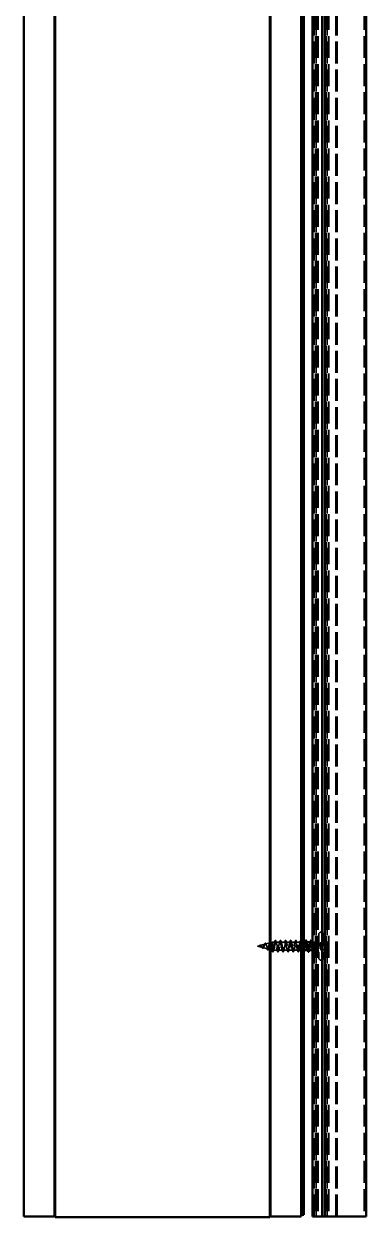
# Model space of a CAD drawing. Header units: inches. Extents: x -12 to 33, y -55 to 66.
# Drawn here: x -12.19 to -6.62, y -55.14 to -35.7 of the extents above; entities that cross this region are included whole.
import ezdxf

# ---------------------------------------------------------------- set-up
doc = ezdxf.new("R2010")
doc.units = ezdxf.units.IN
doc.header["$LTSCALE"] = 2
doc.header["$MEASUREMENT"] = 0
doc.linetypes.add('DASHED', pattern=[0.2067, 0.1654, -0.0413])
doc.layers.add('Hidden (ANSI)', color=7, linetype='DASHED', lineweight=35)
doc.layers.add('Visible (ANSI)', color=7, linetype='Continuous', lineweight=50)

msp = doc.modelspace()

# ---------------------------------------------------------------- linework, layer by layer
at = {"layer": 'Hidden (ANSI)', "ltscale": 1.082663}
for p, q in [((-7.46042, -55.13171), (-7.46042, 3.50033)), ((-7.44356, 3.50033), (-7.44356, -55.13171)), ((-7.43042, 3.50033), (-7.43042, -55.13171)), ((-7.42842, -55.13171), (-7.42842, 3.50033)), ((-7.41356, 3.50033), (-7.41356, -55.13171)), ((-7.39842, 3.50033), (-7.39842, -55.13171)), ((-7.28164, -55.13171), (-7.28164, 3.50033)), ((-7.26042, 3.50033), (-7.26042, -55.13171)), ((-7.25142, -55.13171), (-7.25142, 3.50033)), ((-7.22142, 3.50033), (-7.22142, -55.13171)), ((-7.10942, -55.13171), (-7.10942, 3.50033)), ((-7.08821, -55.13171), (-7.08821, 3.50033)), ((-6.64542, 3.50033), (-6.64542, -55.13171))]:
    msp.add_line(p, q, dxfattribs=at)
at = {"layer": 'Hidden (ANSI)', "ltscale": 0.569855}
for p, q in [((-7.38842, -50.53667), (-7.38842, -50.91767)), ((-7.30842, -50.53667), (-7.30842, -50.91767))]:
    msp.add_line(p, q, dxfattribs=at)
at = {"layer": 'Hidden (ANSI)', "ltscale": 0.005614}
for p, q in [((-7.34542, -50.49967), (-7.35142, -50.49967)), ((-7.34542, -50.95467), (-7.35142, -50.95467))]:
    msp.add_line(p, q, dxfattribs=at)
at = {"layer": 'Hidden (ANSI)', "ltscale": 0.042539}
msp.add_line((-8.38842, -50.72717), (-8.34517, -50.7156), dxfattribs=at)
at = {"layer": 'Hidden (ANSI)', "ltscale": 0.082134}
msp.add_line((-8.38842, -50.72717), (-8.30501, -50.74948), dxfattribs=at)
at = {"layer": 'Hidden (ANSI)', "ltscale": 0.075866}
msp.add_line((-8.3419, -50.71472), (-8.26484, -50.69411), dxfattribs=at)
at = {"layer": 'Hidden (ANSI)', "ltscale": 0.070939}
msp.add_line((-8.25657, -50.6919), (-8.18451, -50.67262), dxfattribs=at)
at = {"layer": 'Hidden (ANSI)', "ltscale": 0.025357}
msp.add_line((-8.17125, -50.66907), (-8.14542, -50.66217), dxfattribs=at)
at = {"layer": 'Hidden (ANSI)', "ltscale": 0.117611}
msp.add_line((-8.14542, -50.66217), (-8.14542, -50.74827), dxfattribs=at)
at = {"layer": 'Hidden (ANSI)', "ltscale": 0.040375}
msp.add_line((-8.10292, -50.66217), (-8.14542, -50.66217), dxfattribs=at)
at = {"layer": 'Hidden (ANSI)', "ltscale": 0.062755}
for p, q in [((-8.01992, -50.66217), (-8.08592, -50.66217)), ((-7.93692, -50.66217), (-8.00292, -50.66217)), ((-7.85392, -50.66217), (-7.91992, -50.66217)), ((-7.77092, -50.66217), (-7.83692, -50.66217)), ((-7.68792, -50.66217), (-7.75392, -50.66217)), ((-8.06142, -50.79217), (-8.12742, -50.79217)), ((-7.97842, -50.79217), (-8.04442, -50.79217)), ((-7.89542, -50.79217), (-7.96142, -50.79217)), ((-7.81242, -50.79217), (-7.87842, -50.79217)), ((-7.72942, -50.79217), (-7.79542, -50.79217))]:
    msp.add_line(p, q, dxfattribs=at)
at = {"layer": 'Hidden (ANSI)', "ltscale": 0.004078}
for p, q in [((-7.66654, -50.66217), (-7.67092, -50.66217)), ((-7.58354, -50.66217), (-7.58792, -50.66217)), ((-7.56342, -50.79217), (-7.56781, -50.79217))]:
    msp.add_line(p, q, dxfattribs=at)
at = {"layer": 'Hidden (ANSI)', "ltscale": 0.030375}
msp.add_line((-7.63242, -50.66217), (-7.66442, -50.66217), dxfattribs=at)
at = {"layer": 'Hidden (ANSI)', "ltscale": 0.003667}
msp.add_line((-7.50097, -50.66217), (-7.50492, -50.66217), dxfattribs=at)
at = {"layer": 'Hidden (ANSI)', "ltscale": 0.037994}
msp.add_line((-7.45042, -50.66217), (-7.49042, -50.66217), dxfattribs=at)
at = {"layer": 'Hidden (ANSI)', "ltscale": 0.018506}
msp.add_line((-7.45042, -50.66217), (-7.43231, -50.65486), dxfattribs=at)
at = {"layer": 'Hidden (ANSI)', "ltscale": 0.194373}
msp.add_line((-7.45042, -50.66217), (-7.45042, -50.79217), dxfattribs=at)
at = {"layer": 'Hidden (ANSI)', "ltscale": 0.04146}
msp.add_line((-7.4289, -50.65348), (-7.38842, -50.63717), dxfattribs=at)
at = {"layer": 'Hidden (ANSI)', "ltscale": 0.053232}
for p, q in [((-7.30842, -50.67067), (-7.36442, -50.67067)), ((-7.30842, -50.78367), (-7.36442, -50.78367))]:
    msp.add_line(p, q, dxfattribs=at)
at = {"layer": 'Hidden (ANSI)', "ltscale": 0.107515}
msp.add_line((-7.36442, -50.67067), (-7.36442, -50.78367), dxfattribs=at)
at = {"layer": 'Hidden (ANSI)', "ltscale": 0.073402}
msp.add_line((-8.29924, -50.75102), (-8.22468, -50.77097), dxfattribs=at)
at = {"layer": 'Hidden (ANSI)', "ltscale": 0.028969}
msp.add_line((-8.21391, -50.77385), (-8.18442, -50.78173), dxfattribs=at)
at = {"layer": 'Hidden (ANSI)', "ltscale": 0.028489}
msp.add_line((-8.17442, -50.78441), (-8.14542, -50.79217), dxfattribs=at)
at = {"layer": 'Hidden (ANSI)', "ltscale": 0.071462}
msp.add_line((-8.14542, -50.74827), (-8.14542, -50.79194), dxfattribs=at)
at = {"layer": 'Hidden (ANSI)', "ltscale": 0.0051}
msp.add_line((-8.14542, -50.79194), (-8.14542, -50.79217), dxfattribs=at)
at = {"layer": 'Hidden (ANSI)', "ltscale": 0.000852348}
msp.add_line((-8.14442, -50.79217), (-8.14542, -50.79217), dxfattribs=at)
at = {"layer": 'Hidden (ANSI)', "ltscale": 0.028664}
for p, q in [((-8.13689, -50.82141), (-8.14442, -50.79217)), ((-8.12742, -50.79217), (-8.13496, -50.82141))]:
    msp.add_line(p, q, dxfattribs=at)
at = {"layer": 'Hidden (ANSI)', "ltscale": 0.036089}
msp.add_line((-7.67442, -50.79217), (-7.71242, -50.79217), dxfattribs=at)
at = {"layer": 'Hidden (ANSI)', "ltscale": 0.017042}
msp.add_line((-7.64642, -50.79217), (-7.66442, -50.79217), dxfattribs=at)
at = {"layer": 'Hidden (ANSI)', "ltscale": 0.01168}
msp.add_line((-7.47806, -50.79217), (-7.49042, -50.79217), dxfattribs=at)
at = {"layer": 'Hidden (ANSI)', "ltscale": 0.014537}
msp.add_line((-7.45042, -50.79217), (-7.46579, -50.79217), dxfattribs=at)
at = {"layer": 'Hidden (ANSI)', "ltscale": 0.063565}
msp.add_line((-7.45042, -50.79217), (-7.38842, -50.81717), dxfattribs=at)
at = {"layer": 'Hidden (ANSI)', "ltscale": 0.05525}
for centre, start, end in [((-7.35142, -50.53667), 90, 180), ((-7.34542, -50.53667), 0, 90), ((-7.35142, -50.91767), 180, 270), ((-7.34542, -50.91767), 270, 0)]:
    msp.add_arc(centre, 0.037, start, end, dxfattribs=at)
at = {"layer": 'Hidden (ANSI)', "ltscale": 0.000948163}
msp.add_arc((-7.51342, -50.63317), 0.001, 14.439743, 77.5, dxfattribs=at)
at = {"layer": 'Hidden (ANSI)', "ltscale": 0.002412}
msp.add_arc((-8.13592, -50.82117), 0.001, 194.439743, 345.560257, dxfattribs=at)
at = {"layer": 'Hidden (ANSI)', "ltscale": 0.014821}
msp.add_open_spline([(-8.36862, -50.72854), (-8.37027, -50.72909), (-8.37155, -50.72934), (-8.3722, -50.72948), (-8.37232, -50.72951), (-8.37242, -50.72954), (-8.37244, -50.72955), (-8.37247, -50.72956), (-8.37248, -50.72957), (-8.37249, -50.72957), (-8.37249, -50.72958), (-8.37249, -50.72958), (-8.37249, -50.72958), (-8.37249, -50.72958), (-8.37249, -50.72958), (-8.37249, -50.72958), (-8.37249, -50.72959), (-8.37248, -50.72959), (-8.37248, -50.72959), (-8.37248, -50.72959), (-8.37247, -50.72959), (-8.37245, -50.7296), (-8.37243, -50.7296), (-8.3723, -50.72962), (-8.37208, -50.72961), (-8.37168, -50.7296), (-8.37128, -50.72957), (-8.37024, -50.72944), (-8.36964, -50.72934), (-8.36676, -50.72873), (-8.36451, -50.72787), (-8.36223, -50.72665)], degree=3, knots=[0, 0, 0, 0, 0.01397013, 0.01397013, 0.01635801, 0.01635801, 0.017126363, 0.017126363, 0.017599783, 0.017599783, 0.017735976, 0.017735976, 0.017818094, 0.017818094, 0.017885842, 0.017885842, 0.017958913, 0.017958913, 0.018076284, 0.018076284, 0.018337029, 0.018337029, 0.01916095, 0.01916095, 0.024399217, 0.024399217, 0.044993161, 0.044993161, 0.072130977, 0.072130977, 0.177383901, 0.177383901, 0.177383901, 0.177383901], dxfattribs=at)
at = {"layer": 'Hidden (ANSI)', "ltscale": 0.002866}
msp.add_open_spline([(-8.36812, -50.729), (-8.36908, -50.72925), (-8.37003, -50.72942), (-8.37098, -50.72953)], degree=3, dxfattribs=at)
at = {"layer": 'Hidden (ANSI)', "ltscale": 0.007962}
msp.add_open_spline([(-8.36124, -50.72492), (-8.36224, -50.72554), (-8.36326, -50.72614), (-8.36571, -50.72742), (-8.36715, -50.72806), (-8.36862, -50.72854)], degree=3, knots=[0, 0, 0, 0, 0.0090464189, 0.0090464189, 0.0215743147, 0.0215743147, 0.0215743147, 0.0215743147], dxfattribs=at)
at = {"layer": 'Hidden (ANSI)', "ltscale": 0.000711439}
msp.add_open_spline([(-8.36342, -50.72621), (-8.36329, -50.72614), (-8.36316, -50.72606), (-8.36303, -50.72598)], degree=3, dxfattribs=at)
at = {"layer": 'Hidden (ANSI)', "ltscale": 0.002371}
msp.add_open_spline([(-8.36303, -50.72598), (-8.36233, -50.72555), (-8.36163, -50.72508), (-8.36094, -50.72458)], degree=3, dxfattribs=at)
at = {"layer": 'Hidden (ANSI)', "ltscale": 0.003543}
msp.add_open_spline([(-8.36223, -50.72665), (-8.3617, -50.72637), (-8.36118, -50.72607), (-8.36009, -50.72543), (-8.35953, -50.72509), (-8.35897, -50.72473)], degree=3, knots=[0, 0, 0, 0, 0.00465779742, 0.00465779742, 0.00972162048, 0.00972162048, 0.00972162048, 0.00972162048], dxfattribs=at)
at = {"layer": 'Hidden (ANSI)', "ltscale": 0.083957}
msp.add_open_spline([(-8.30501, -50.74948), (-8.30683, -50.74899), (-8.30867, -50.74782), (-8.31243, -50.74432), (-8.3143, -50.74208), (-8.31811, -50.73699), (-8.32001, -50.73423), (-8.32389, -50.72874), (-8.32582, -50.72609), (-8.32979, -50.7214), (-8.33176, -50.71942), (-8.33583, -50.71651), (-8.33786, -50.71559), (-8.34207, -50.71494), (-8.34416, -50.71519), (-8.34854, -50.71672), (-8.35072, -50.71794), (-8.35438, -50.7203), (-8.35574, -50.72124), (-8.35848, -50.72312), (-8.35984, -50.72405), (-8.36124, -50.72492)], degree=3, knots=[0, 0, 0, 0, 0.028185473, 0.028185473, 0.055356157, 0.055356157, 0.081555777, 0.081555777, 0.106840155, 0.106840155, 0.13128192, 0.13128192, 0.154977596, 0.154977596, 0.17805851, 0.17805851, 0.200707728, 0.200707728, 0.213894931, 0.213894931, 0.226602035, 0.226602035, 0.226602035, 0.226602035], dxfattribs=at)
at = {"layer": 'Hidden (ANSI)', "ltscale": 0.049977}
msp.add_open_spline([(-8.36094, -50.72458), (-8.35932, -50.72341), (-8.35773, -50.72209), (-8.35459, -50.71941), (-8.35302, -50.71804), (-8.34986, -50.71545), (-8.34823, -50.71424), (-8.34498, -50.71231), (-8.34333, -50.7116), (-8.34001, -50.71092), (-8.33831, -50.71099), (-8.33501, -50.71195), (-8.33339, -50.71286), (-8.33024, -50.71537), (-8.32867, -50.71703), (-8.3269, -50.71928), (-8.32664, -50.71963), (-8.32637, -50.71998)], degree=3, knots=[0, 0, 0, 0, 0.015456013, 0.015456013, 0.03160159, 0.03160159, 0.049339474, 0.049339474, 0.068312323, 0.068312323, 0.088289747, 0.088289747, 0.10822909, 0.10822909, 0.129294011, 0.129294011, 0.133078092, 0.133078092, 0.133078092, 0.133078092], dxfattribs=at)
at = {"layer": 'Hidden (ANSI)', "ltscale": 0.089656}
msp.add_open_spline([(-8.35897, -50.72473), (-8.35616, -50.72295), (-8.35353, -50.721), (-8.3483, -50.71752), (-8.34585, -50.71609), (-8.34097, -50.71431), (-8.33866, -50.71401), (-8.33402, -50.71476), (-8.3318, -50.71581), (-8.32736, -50.71913), (-8.32521, -50.72136), (-8.3209, -50.7266), (-8.31882, -50.72953), (-8.31462, -50.73554), (-8.31258, -50.73851), (-8.30862, -50.74372), (-8.30675, -50.74591), (-8.30296, -50.74936), (-8.30109, -50.75053), (-8.29924, -50.75102)], degree=3, knots=[0, 0, 0, 0, 0.025421183, 0.025421183, 0.050615974, 0.050615974, 0.075996106, 0.075996106, 0.101844516, 0.101844516, 0.128355733, 0.128355733, 0.155666877, 0.155666877, 0.183877438, 0.183877438, 0.210970708, 0.210970708, 0.239381172, 0.239381172, 0.239381172, 0.239381172], dxfattribs=at)
at = {"layer": 'Hidden (ANSI)', "ltscale": 0.003954}
msp.add_open_spline([(-8.32637, -50.71998), (-8.32578, -50.72078), (-8.32517, -50.72153), (-8.32457, -50.72221)], degree=3, dxfattribs=at)
at = {"layer": 'Hidden (ANSI)', "ltscale": 0.007535}
msp.add_open_spline([(-8.31708, -50.73913), (-8.31811, -50.73721), (-8.31918, -50.73542), (-8.32029, -50.73385)], degree=3, dxfattribs=at)
at = {"layer": 'Hidden (ANSI)', "ltscale": 0.366185}
msp.add_open_spline([(-8.18442, -50.6726), (-8.18495, -50.67272), (-8.18548, -50.67299), (-8.18769, -50.67467), (-8.18938, -50.67733), (-8.19279, -50.68506), (-8.19448, -50.69), (-8.19789, -50.70143), (-8.19958, -50.70777), (-8.203, -50.72095), (-8.20469, -50.72763), (-8.20811, -50.74041), (-8.20981, -50.74637), (-8.21324, -50.75676), (-8.21493, -50.7611), (-8.21837, -50.76759), (-8.22007, -50.76972), (-8.22351, -50.77149), (-8.22521, -50.77118), (-8.22866, -50.76821), (-8.23036, -50.76564), (-8.23382, -50.75866), (-8.23553, -50.75437), (-8.23899, -50.74473), (-8.24071, -50.73951), (-8.24418, -50.72892), (-8.24589, -50.72366), (-8.24938, -50.71388), (-8.2511, -50.70944), (-8.25459, -50.70202), (-8.25632, -50.69907), (-8.25982, -50.69507), (-8.26156, -50.69401), (-8.26508, -50.69387), (-8.26682, -50.69473), (-8.27035, -50.69821), (-8.2721, -50.70073), (-8.27565, -50.70699), (-8.27741, -50.71062), (-8.28098, -50.71839), (-8.28275, -50.72243), (-8.28634, -50.73026), (-8.28812, -50.73396), (-8.29174, -50.74048), (-8.29353, -50.74323), (-8.29697, -50.74712), (-8.29856, -50.74841), (-8.30178, -50.74979), (-8.30337, -50.74992), (-8.30501, -50.74948)], degree=3, knots=[0.476876691, 0.476876691, 0.476876691, 0.476876691, 0.494607061, 0.494607061, 0.550762718, 0.550762718, 0.605662559, 0.605662559, 0.659308244, 0.659308244, 0.711701618, 0.711701618, 0.762844732, 0.762844732, 0.812739871, 0.812739871, 0.861389586, 0.861389586, 0.908796726, 0.908796726, 0.954964488, 0.954964488, 0.999896462, 0.999896462, 1.043596693, 1.043596693, 1.086069754, 1.086069754, 1.127320832, 1.127320832, 1.167355831, 1.167355831, 1.206181503, 1.206181503, 1.243805608, 1.243805608, 1.280237104, 1.280237104, 1.3154864, 1.3154864, 1.349565667, 1.349565667, 1.38248924, 1.38248924, 1.414274142, 1.414274142, 1.441254342, 1.441254342, 1.467158195, 1.467158195, 1.467158195, 1.467158195], dxfattribs=at)
at = {"layer": 'Hidden (ANSI)', "ltscale": 0.504207}
msp.add_open_spline([(-8.29924, -50.75102), (-8.29721, -50.75156), (-8.29525, -50.75129), (-8.29132, -50.74913), (-8.28938, -50.74722), (-8.28548, -50.74198), (-8.28357, -50.73868), (-8.27971, -50.73115), (-8.27781, -50.72699), (-8.27398, -50.71844), (-8.27209, -50.71415), (-8.26828, -50.70612), (-8.26641, -50.70251), (-8.26262, -50.69655), (-8.26076, -50.69433), (-8.257, -50.69169), (-8.25514, -50.69137), (-8.2514, -50.69278), (-8.24955, -50.69456), (-8.24582, -50.70005), (-8.24398, -50.70375), (-8.24026, -50.71262), (-8.23843, -50.71773), (-8.23472, -50.72865), (-8.23289, -50.73436), (-8.2292, -50.74557), (-8.22738, -50.75094), (-8.22369, -50.76052), (-8.22187, -50.76459), (-8.2182, -50.77081), (-8.21639, -50.77282), (-8.21272, -50.77442), (-8.21091, -50.77391), (-8.20725, -50.77035), (-8.20544, -50.76727), (-8.20179, -50.75886), (-8.19999, -50.75357), (-8.19634, -50.74145), (-8.19454, -50.73472), (-8.1909, -50.72071), (-8.1891, -50.71357), (-8.18547, -50.69988), (-8.18367, -50.69349), (-8.18004, -50.68239), (-8.17825, -50.67783), (-8.17463, -50.67127), (-8.17283, -50.66939), (-8.16921, -50.66865), (-8.16742, -50.66987), (-8.16381, -50.67536), (-8.16202, -50.67963), (-8.15841, -50.69074), (-8.15662, -50.69751), (-8.15325, -50.71171), (-8.15169, -50.71886), (-8.14854, -50.7336), (-8.14698, -50.74109), (-8.14542, -50.74827)], degree=3, knots=[0, 0, 0, 0, 0.03153077, 0.03153077, 0.0641805, 0.0641805, 0.0979786, 0.0979786, 0.13294907, 0.13294907, 0.16911177, 0.16911177, 0.20648327, 0.20648327, 0.24507753, 0.24507753, 0.28490644, 0.28490644, 0.32598016, 0.32598016, 0.36830746, 0.36830746, 0.41189593, 0.41189593, 0.4567522, 0.4567522, 0.50288206, 0.50288206, 0.55029062, 0.55029062, 0.59898237, 0.59898237, 0.6489613, 0.6489613, 0.70023095, 0.70023095, 0.75279447, 0.75279447, 0.80665469, 0.80665469, 0.86181413, 0.86181413, 0.91827504, 0.91827504, 0.97603946, 0.97603946, 1.03510922, 1.03510922, 1.09548596, 1.09548596, 1.15717118, 1.15717118, 1.22016621, 1.22016621, 1.27615211, 1.27615211, 1.33318434, 1.33318434, 1.33318434, 1.33318434], dxfattribs=at)
at = {"layer": 'Hidden (ANSI)', "ltscale": 0.014151}
msp.add_open_spline([(-8.27764, -50.71117), (-8.27579, -50.70729), (-8.27403, -50.70304), (-8.27236, -50.69867)], degree=3, dxfattribs=at)
at = {"layer": 'Hidden (ANSI)', "ltscale": 0.078163}
msp.add_open_spline([(-8.27236, -50.69867), (-8.27087, -50.69475), (-8.26938, -50.69126), (-8.26646, -50.68561), (-8.26499, -50.68338), (-8.26189, -50.6803), (-8.26011, -50.67947), (-8.25671, -50.67998), (-8.25522, -50.68108), (-8.25313, -50.68363), (-8.25243, -50.68469), (-8.2506, -50.68793), (-8.24948, -50.69041), (-8.24838, -50.69325)], degree=3, knots=[0, 0, 0, 0, 0.038206071, 0.038206071, 0.07666554, 0.07666554, 0.117778873, 0.117778873, 0.155210591, 0.155210591, 0.175101743, 0.175101743, 0.207995802, 0.207995802, 0.207995802, 0.207995802], dxfattribs=at)
at = {"layer": 'Hidden (ANSI)', "ltscale": 0.013376}
msp.add_open_spline([(-8.24838, -50.69325), (-8.24679, -50.69738), (-8.24515, -50.7014), (-8.24343, -50.70518)], degree=3, dxfattribs=at)
at = {"layer": 'Hidden (ANSI)', "ltscale": 0.025829}
msp.add_open_spline([(-8.1938, -50.68824), (-8.19094, -50.67993), (-8.18825, -50.67135), (-8.18565, -50.66274)], degree=3, dxfattribs=at)
at = {"layer": 'Hidden (ANSI)', "ltscale": 0.006641}
msp.add_open_spline([(-8.18565, -50.66274), (-8.18524, -50.66139), (-8.18483, -50.66012), (-8.18442, -50.65894)], degree=3, dxfattribs=at)
at = {"layer": 'Hidden (ANSI)', "ltscale": 0.032867}
msp.add_open_spline([(-8.17442, -50.64867), (-8.17329, -50.64947), (-8.17232, -50.65088), (-8.17038, -50.65467), (-8.16941, -50.65721), (-8.16845, -50.66026)], degree=3, knots=[0.1471728337, 0.1471728337, 0.1471728337, 0.1471728337, 0.1898360622, 0.1898360622, 0.2348466695, 0.2348466695, 0.2348466695, 0.2348466695], dxfattribs=at)
at = {"layer": 'Hidden (ANSI)', "ltscale": 0.135001}
msp.add_open_spline([(-8.14542, -50.79194), (-8.1471, -50.79077), (-8.14877, -50.78796), (-8.15216, -50.77938), (-8.15384, -50.77375), (-8.15722, -50.76049), (-8.1589, -50.75303), (-8.16229, -50.73732), (-8.16397, -50.72925), (-8.16736, -50.7136), (-8.16904, -50.70618), (-8.17198, -50.69479), (-8.17319, -50.69053), (-8.17442, -50.68684)], degree=3, knots=[0, 0, 0, 0, 0.066245503, 0.066245503, 0.131226572, 0.131226572, 0.194943944, 0.194943944, 0.257398432, 0.257398432, 0.318590937, 0.318590937, 0.361999318, 0.361999318, 0.361999318, 0.361999318], dxfattribs=at)
at = {"layer": 'Hidden (ANSI)', "ltscale": 0.022792}
msp.add_open_spline([(-8.16845, -50.66026), (-8.16609, -50.6678), (-8.16365, -50.67529), (-8.1611, -50.68257)], degree=3, dxfattribs=at)
at = {"layer": 'Hidden (ANSI)', "ltscale": 1.138412}
msp.add_open_spline([(-7.67442, -50.69346), (-7.67798, -50.67865), (-7.68154, -50.66735), (-7.6851, -50.66364), (-7.69054, -50.65797), (-7.69598, -50.67041), (-7.70142, -50.69324), (-7.70686, -50.71607), (-7.7123, -50.74764), (-7.71774, -50.76835), (-7.72318, -50.78905), (-7.72862, -50.7974), (-7.73406, -50.78821), (-7.7395, -50.77902), (-7.74493, -50.75294), (-7.75037, -50.72618), (-7.75581, -50.69942), (-7.76125, -50.6739), (-7.76669, -50.66547), (-7.77213, -50.65704), (-7.77757, -50.66631), (-7.78301, -50.68752), (-7.78845, -50.70873), (-7.79389, -50.74035), (-7.79933, -50.76275), (-7.80477, -50.78515), (-7.81021, -50.7967), (-7.81565, -50.79024), (-7.82108, -50.78378), (-7.82652, -50.75977), (-7.83196, -50.73312), (-7.8374, -50.70646), (-7.84284, -50.6791), (-7.84828, -50.66801), (-7.85372, -50.65692), (-7.85916, -50.66291), (-7.8646, -50.68226), (-7.87004, -50.70161), (-7.87548, -50.73292), (-7.88092, -50.75675), (-7.88636, -50.78058), (-7.8918, -50.79521), (-7.89723, -50.79156), (-7.90267, -50.7879), (-7.90811, -50.76622), (-7.91355, -50.73998), (-7.91899, -50.71374), (-7.92443, -50.68484), (-7.92987, -50.67121), (-7.93531, -50.65759), (-7.94075, -50.66024), (-7.94619, -50.6775), (-7.95163, -50.69477), (-7.95707, -50.72542), (-7.96251, -50.75041), (-7.96795, -50.77541), (-7.97338, -50.79294), (-7.97882, -50.79214), (-7.98426, -50.79133), (-7.9897, -50.77223), (-7.99514, -50.7467), (-8.00058, -50.72117), (-8.00602, -50.69106), (-8.01146, -50.67506), (-8.0169, -50.65906), (-8.02234, -50.65833), (-8.02778, -50.67332), (-8.03322, -50.68831), (-8.03866, -50.71794), (-8.0441, -50.74381), (-8.04953, -50.76968), (-8.05497, -50.78993), (-8.06041, -50.79197), (-8.06585, -50.79402), (-8.07129, -50.77772), (-8.07673, -50.7532), (-8.08217, -50.72868), (-8.08761, -50.6977), (-8.09305, -50.6795), (-8.09849, -50.6613), (-8.10393, -50.6572), (-8.10937, -50.66974), (-8.11481, -50.68228), (-8.12025, -50.71056), (-8.12568, -50.73702), (-8.13112, -50.76347), (-8.13656, -50.7862), (-8.142, -50.79108), (-8.14281, -50.7918), (-8.14362, -50.79217), (-8.14442, -50.79217)], degree=3, knots=[11.54440674, 11.54440674, 11.54440674, 11.54440674, 12.35276945, 12.35276945, 12.35276945, 13.5880464, 13.5880464, 13.5880464, 14.82332334, 14.82332334, 14.82332334, 16.05860029, 16.05860029, 16.05860029, 17.29387723, 17.29387723, 17.29387723, 18.52915418, 18.52915418, 18.52915418, 19.76443112, 19.76443112, 19.76443112, 20.99970807, 20.99970807, 20.99970807, 22.23498501, 22.23498501, 22.23498501, 23.47026196, 23.47026196, 23.47026196, 24.7055389, 24.7055389, 24.7055389, 25.94081585, 25.94081585, 25.94081585, 27.17609279, 27.17609279, 27.17609279, 28.41136974, 28.41136974, 28.41136974, 29.64664668, 29.64664668, 29.64664668, 30.88192363, 30.88192363, 30.88192363, 32.11720057, 32.11720057, 32.11720057, 33.35247752, 33.35247752, 33.35247752, 34.58775446, 34.58775446, 34.58775446, 35.82303141, 35.82303141, 35.82303141, 37.05830835, 37.05830835, 37.05830835, 38.2935853, 38.2935853, 38.2935853, 39.52886224, 39.52886224, 39.52886224, 40.76413919, 40.76413919, 40.76413919, 41.99941613, 41.99941613, 41.99941613, 43.23469308, 43.23469308, 43.23469308, 44.46997002, 44.46997002, 44.46997002, 45.70524697, 45.70524697, 45.70524697, 46.94052391, 46.94052391, 46.94052391, 47.1238898, 47.1238898, 47.1238898, 47.1238898], dxfattribs=at)
at = {"layer": 'Hidden (ANSI)', "ltscale": 0.999109}
msp.add_open_spline([(-8.12742, -50.79217), (-8.12199, -50.79217), (-8.11655, -50.77384), (-8.11111, -50.74857), (-8.10567, -50.72329), (-8.10023, -50.6929), (-8.09479, -50.67626), (-8.08935, -50.65962), (-8.08391, -50.65793), (-8.07847, -50.67224), (-8.07303, -50.68655), (-8.06759, -50.71584), (-8.06215, -50.7419), (-8.05671, -50.76797), (-8.05127, -50.78894), (-8.04584, -50.79179), (-8.0404, -50.79465), (-8.03496, -50.77918), (-8.02952, -50.75499), (-8.02408, -50.7308), (-8.01864, -50.69964), (-8.0132, -50.68086), (-8.00776, -50.66208), (-8.00232, -50.65703), (-7.99688, -50.66885), (-7.99144, -50.68067), (-7.986, -50.7085), (-7.98056, -50.73507), (-7.97512, -50.76164), (-7.96969, -50.78501), (-7.96425, -50.79069), (-7.95881, -50.79636), (-7.95337, -50.78392), (-7.94793, -50.76109), (-7.94249, -50.73826), (-7.93705, -50.70669), (-7.93161, -50.68598), (-7.92617, -50.66528), (-7.92073, -50.65693), (-7.91529, -50.66612), (-7.90985, -50.67531), (-7.90441, -50.70139), (-7.89897, -50.72815), (-7.89354, -50.75491), (-7.8881, -50.78043), (-7.88266, -50.78886), (-7.87722, -50.79729), (-7.87178, -50.78802), (-7.86634, -50.76681), (-7.8609, -50.7456), (-7.85546, -50.71398), (-7.85002, -50.69158), (-7.84458, -50.66918), (-7.83914, -50.65763), (-7.8337, -50.66409), (-7.82826, -50.67055), (-7.82282, -50.69456), (-7.81739, -50.72121), (-7.81195, -50.74787), (-7.80651, -50.77523), (-7.80107, -50.78632), (-7.79563, -50.79741), (-7.79019, -50.79142), (-7.78475, -50.77207), (-7.77931, -50.75272), (-7.77387, -50.72141), (-7.76843, -50.69758), (-7.76299, -50.67375), (-7.75755, -50.65912), (-7.75211, -50.66277), (-7.74667, -50.66643), (-7.74124, -50.68811), (-7.7358, -50.71435), (-7.73036, -50.74059), (-7.72492, -50.76949), (-7.71948, -50.78312), (-7.71404, -50.79674), (-7.7086, -50.79409), (-7.70316, -50.77683), (-7.69772, -50.75956), (-7.69228, -50.72891), (-7.68684, -50.70392), (-7.6814, -50.67892), (-7.67596, -50.66139), (-7.67053, -50.66219), (-7.66509, -50.663), (-7.65965, -50.6821), (-7.65421, -50.70763), (-7.64877, -50.73316), (-7.64333, -50.76327), (-7.63789, -50.77927), (-7.63607, -50.78463), (-7.63425, -50.78828), (-7.63242, -50.79019)], degree=3, knots=[-47.1238898, -47.1238898, -47.1238898, -47.1238898, -45.88861286, -45.88861286, -45.88861286, -44.65333591, -44.65333591, -44.65333591, -43.41805897, -43.41805897, -43.41805897, -42.18278202, -42.18278202, -42.18278202, -40.94750508, -40.94750508, -40.94750508, -39.71222813, -39.71222813, -39.71222813, -38.47695119, -38.47695119, -38.47695119, -37.24167424, -37.24167424, -37.24167424, -36.0063973, -36.0063973, -36.0063973, -34.77112035, -34.77112035, -34.77112035, -33.53584341, -33.53584341, -33.53584341, -32.30056646, -32.30056646, -32.30056646, -31.06528952, -31.06528952, -31.06528952, -29.83001257, -29.83001257, -29.83001257, -28.59473563, -28.59473563, -28.59473563, -27.35945868, -27.35945868, -27.35945868, -26.12418174, -26.12418174, -26.12418174, -24.88890479, -24.88890479, -24.88890479, -23.65362785, -23.65362785, -23.65362785, -22.4183509, -22.4183509, -22.4183509, -21.18307396, -21.18307396, -21.18307396, -19.94779701, -19.94779701, -19.94779701, -18.71252007, -18.71252007, -18.71252007, -17.47724312, -17.47724312, -17.47724312, -16.24196618, -16.24196618, -16.24196618, -15.00668923, -15.00668923, -15.00668923, -13.77141229, -13.77141229, -13.77141229, -12.53613534, -12.53613534, -12.53613534, -11.3008584, -11.3008584, -11.3008584, -10.06558145, -10.06558145, -10.06558145, -9.65188104, -9.65188104, -9.65188104, -9.65188104], dxfattribs=at)
at = {"layer": 'Hidden (ANSI)', "ltscale": 0.031888}
for points in [[(-8.11175, -50.67614), (-8.10834, -50.66573), (-8.10511, -50.65507), (-8.10198, -50.64438)], [(-8.08687, -50.64438), (-8.08374, -50.65507), (-8.08051, -50.66573), (-8.0771, -50.67614)], [(-8.02875, -50.67614), (-8.02534, -50.66573), (-8.02211, -50.65507), (-8.01898, -50.64438)], [(-8.00387, -50.64438), (-8.00074, -50.65507), (-7.99751, -50.66573), (-7.9941, -50.67614)], [(-7.94575, -50.67614), (-7.94234, -50.66573), (-7.93911, -50.65507), (-7.93598, -50.64438)], [(-7.92087, -50.64438), (-7.91774, -50.65507), (-7.91451, -50.66573), (-7.9111, -50.67614)], [(-7.86275, -50.67614), (-7.85934, -50.66573), (-7.85611, -50.65507), (-7.85298, -50.64438)], [(-7.83787, -50.64438), (-7.83474, -50.65507), (-7.83151, -50.66573), (-7.8281, -50.67614)], [(-7.77975, -50.67614), (-7.77634, -50.66573), (-7.77311, -50.65507), (-7.76998, -50.64438)], [(-7.75487, -50.64438), (-7.75174, -50.65507), (-7.74851, -50.66573), (-7.7451, -50.67614)], [(-7.69675, -50.67614), (-7.69334, -50.66573), (-7.69011, -50.65507), (-7.68698, -50.64438)], [(-8.1186, -50.77819), (-8.12201, -50.7886), (-8.12524, -50.79926), (-8.12837, -50.80995)], [(-8.06048, -50.80995), (-8.06361, -50.79926), (-8.06684, -50.7886), (-8.07025, -50.77819)], [(-8.0356, -50.77819), (-8.03901, -50.7886), (-8.04224, -50.79926), (-8.04537, -50.80995)], [(-7.97748, -50.80995), (-7.98061, -50.79926), (-7.98384, -50.7886), (-7.98725, -50.77819)], [(-7.9526, -50.77819), (-7.95601, -50.7886), (-7.95924, -50.79926), (-7.96237, -50.80995)], [(-7.89448, -50.80995), (-7.89761, -50.79926), (-7.90084, -50.7886), (-7.90425, -50.77819)], [(-7.8696, -50.77819), (-7.87301, -50.7886), (-7.87624, -50.79926), (-7.87937, -50.80995)], [(-7.81148, -50.80995), (-7.81461, -50.79926), (-7.81784, -50.7886), (-7.82125, -50.77819)], [(-7.7866, -50.77819), (-7.79001, -50.7886), (-7.79324, -50.79926), (-7.79637, -50.80995)], [(-7.72848, -50.80995), (-7.73161, -50.79926), (-7.73484, -50.7886), (-7.73825, -50.77819)], [(-7.7036, -50.77819), (-7.70701, -50.7886), (-7.71024, -50.79926), (-7.71337, -50.80995)], [(-7.64548, -50.80995), (-7.64861, -50.79926), (-7.65184, -50.7886), (-7.65525, -50.77819)]]:
    msp.add_open_spline(points, degree=3, dxfattribs=at)
at = {"layer": 'Hidden (ANSI)', "ltscale": 0.090851}
for points in [[(-8.10198, -50.64438), (-8.10049, -50.63932), (-8.09903, -50.63576), (-8.09651, -50.6328), (-8.09551, -50.63215), (-8.09255, -50.63219), (-8.09115, -50.63382), (-8.08886, -50.6383), (-8.08786, -50.64101), (-8.08687, -50.64438)], [(-8.01898, -50.64438), (-8.01749, -50.63932), (-8.01603, -50.63576), (-8.01351, -50.6328), (-8.01251, -50.63215), (-8.00955, -50.63219), (-8.00815, -50.63382), (-8.00586, -50.6383), (-8.00486, -50.64101), (-8.00387, -50.64438)], [(-7.93598, -50.64438), (-7.93449, -50.63932), (-7.93303, -50.63576), (-7.93051, -50.6328), (-7.92951, -50.63215), (-7.92655, -50.63219), (-7.92515, -50.63382), (-7.92286, -50.6383), (-7.92186, -50.64101), (-7.92087, -50.64438)], [(-7.85298, -50.64438), (-7.85149, -50.63932), (-7.85003, -50.63576), (-7.84751, -50.6328), (-7.84651, -50.63215), (-7.84355, -50.63219), (-7.84215, -50.63382), (-7.83986, -50.6383), (-7.83886, -50.64101), (-7.83787, -50.64438)], [(-7.76998, -50.64438), (-7.76849, -50.63932), (-7.76703, -50.63576), (-7.76451, -50.6328), (-7.76351, -50.63215), (-7.76055, -50.63219), (-7.75915, -50.63382), (-7.75686, -50.6383), (-7.75586, -50.64101), (-7.75487, -50.64438)], [(-8.04537, -50.80995), (-8.04686, -50.81501), (-8.04832, -50.81857), (-8.05084, -50.82153), (-8.05184, -50.82218), (-8.0548, -50.82214), (-8.05619, -50.82051), (-8.05849, -50.81603), (-8.05949, -50.81332), (-8.06048, -50.80995)], [(-7.96237, -50.80995), (-7.96386, -50.81501), (-7.96532, -50.81857), (-7.96784, -50.82153), (-7.96884, -50.82218), (-7.9718, -50.82214), (-7.97319, -50.82051), (-7.97549, -50.81603), (-7.97649, -50.81332), (-7.97748, -50.80995)], [(-7.87937, -50.80995), (-7.88086, -50.81501), (-7.88232, -50.81857), (-7.88484, -50.82153), (-7.88584, -50.82218), (-7.8888, -50.82214), (-7.89019, -50.82051), (-7.89249, -50.81603), (-7.89349, -50.81332), (-7.89448, -50.80995)], [(-7.79637, -50.80995), (-7.79786, -50.81501), (-7.79932, -50.81857), (-7.80184, -50.82153), (-7.80284, -50.82218), (-7.8058, -50.82214), (-7.80719, -50.82051), (-7.80949, -50.81603), (-7.81049, -50.81332), (-7.81148, -50.80995)], [(-7.71337, -50.80995), (-7.71486, -50.81501), (-7.71632, -50.81857), (-7.71884, -50.82153), (-7.71984, -50.82218), (-7.7228, -50.82214), (-7.72419, -50.82051), (-7.72649, -50.81603), (-7.72749, -50.81332), (-7.72848, -50.80995)]]:
    msp.add_open_spline(points, degree=3, knots=[0, 0, 0, 0, 0.080682059, 0.080682059, 0.121378038, 0.121378038, 0.188114428, 0.188114428, 0.241849708, 0.241849708, 0.241849708, 0.241849708], dxfattribs=at)
at = {"layer": 'Hidden (ANSI)', "ltscale": 0.073672}
msp.add_open_spline([(-7.68698, -50.64438), (-7.68549, -50.63932), (-7.68403, -50.63576), (-7.68151, -50.6328), (-7.68051, -50.63215), (-7.67755, -50.63219), (-7.67615, -50.63382), (-7.67473, -50.6366), (-7.67458, -50.63691), (-7.67442, -50.63724)], degree=3, knots=[0, 0, 0, 0, 0.080682059, 0.080682059, 0.121378038, 0.121378038, 0.188114428, 0.188114428, 0.196125203, 0.196125203, 0.196125203, 0.196125203], dxfattribs=at)
at = {"layer": 'Hidden (ANSI)', "ltscale": 0.283602}
msp.add_open_spline([(-7.60492, -50.6622), (-7.60989, -50.66242), (-7.61486, -50.67725), (-7.61983, -50.69934), (-7.62527, -50.72353), (-7.63071, -50.75469), (-7.63615, -50.77347), (-7.64159, -50.79225), (-7.64703, -50.7973), (-7.65247, -50.78548), (-7.65645, -50.77682), (-7.66044, -50.75956), (-7.66442, -50.7405)], degree=3, knots=[6.28318531, 6.28318531, 6.28318531, 6.28318531, 7.41166167, 7.41166167, 7.41166167, 8.64693862, 8.64693862, 8.64693862, 9.88221556, 9.88221556, 9.88221556, 10.78739646, 10.78739646, 10.78739646, 10.78739646], dxfattribs=at)
at = {"layer": 'Hidden (ANSI)', "ltscale": 0.007251}
msp.add_open_spline([(-7.66442, -50.66893), (-7.66366, -50.67134), (-7.66288, -50.67375), (-7.6621, -50.67614)], degree=3, dxfattribs=at)
at = {"layer": 'Hidden (ANSI)', "ltscale": 0.239861}
msp.add_open_spline([(-7.62942, -50.79178), (-7.62681, -50.7918), (-7.62419, -50.78823), (-7.62157, -50.78101), (-7.61613, -50.76602), (-7.61069, -50.73639), (-7.60525, -50.71052), (-7.59981, -50.68465), (-7.59438, -50.6644), (-7.58894, -50.66236), (-7.58566, -50.66112), (-7.58238, -50.66656), (-7.5791, -50.67644)], degree=3, knots=[-9.42477796, -9.42477796, -9.42477796, -9.42477796, -8.83030451, -8.83030451, -8.83030451, -7.59502756, -7.59502756, -7.59502756, -6.35975062, -6.35975062, -6.35975062, -5.61503368, -5.61503368, -5.61503368, -5.61503368], dxfattribs=at)
at = {"layer": 'Hidden (ANSI)', "ltscale": 0.014082}
for points in [[(-7.61375, -50.67614), (-7.61224, -50.67153), (-7.61076, -50.66686), (-7.60931, -50.66217)], [(-7.53075, -50.67614), (-7.52924, -50.67153), (-7.52776, -50.66686), (-7.52631, -50.66217)], [(-7.6206, -50.77819), (-7.62211, -50.7828), (-7.62359, -50.78747), (-7.62504, -50.79217)], [(-7.5376, -50.77819), (-7.53911, -50.7828), (-7.54059, -50.78747), (-7.54204, -50.79217)]]:
    msp.add_open_spline(points, degree=3, dxfattribs=at)
at = {"layer": 'Hidden (ANSI)', "ltscale": 0.239856}
msp.add_open_spline([(-7.52192, -50.66217), (-7.52736, -50.66217), (-7.5328, -50.68049), (-7.53824, -50.70576), (-7.54368, -50.73104), (-7.54912, -50.76143), (-7.55456, -50.77807), (-7.56, -50.79471), (-7.56544, -50.7964), (-7.57088, -50.78209), (-7.57134, -50.78089), (-7.57179, -50.77958), (-7.57225, -50.77817)], degree=3, knots=[0, 0, 0, 0, 1.23527695, 1.23527695, 1.23527695, 2.47055389, 2.47055389, 2.47055389, 3.70583084, 3.70583084, 3.70583084, 3.80974429, 3.80974429, 3.80974429, 3.80974429], dxfattribs=at)
at = {"layer": 'Hidden (ANSI)', "ltscale": 0.197789}
msp.add_open_spline([(-7.54642, -50.79182), (-7.54428, -50.7919), (-7.54213, -50.78954), (-7.53998, -50.78459), (-7.53454, -50.77205), (-7.5291, -50.74377), (-7.52366, -50.71731), (-7.51823, -50.69086), (-7.51279, -50.66813), (-7.50735, -50.66325), (-7.50654, -50.66253), (-7.50573, -50.66217), (-7.50492, -50.66217)], degree=3, knots=[-3.14159265, -3.14159265, -3.14159265, -3.14159265, -2.65391978, -2.65391978, -2.65391978, -1.41864284, -1.41864284, -1.41864284, -0.18336589, -0.18336589, -0.18336589, 0, 0, 0, 0], dxfattribs=at)
at = {"layer": 'Hidden (ANSI)', "ltscale": 0.040224}
msp.add_open_spline([(-7.50492, -50.66217), (-7.50327, -50.66217), (-7.50164, -50.66388), (-7.49897, -50.66925), (-7.49796, -50.67188), (-7.49696, -50.67502)], degree=3, knots=[0, 0, 0, 0, 0.066871417, 0.066871417, 0.107911518, 0.107911518, 0.107911518, 0.107911518], dxfattribs=at)
at = {"layer": 'Hidden (ANSI)', "ltscale": 0.181267}
msp.add_open_spline([(-7.45042, -50.70138), (-7.45228, -50.70933), (-7.45413, -50.71788), (-7.45785, -50.7352), (-7.45969, -50.74378), (-7.46341, -50.75981), (-7.46525, -50.76709), (-7.46897, -50.77931), (-7.47081, -50.78414), (-7.47453, -50.79065), (-7.47637, -50.79227), (-7.48009, -50.79205), (-7.48194, -50.79021), (-7.48566, -50.78329), (-7.4875, -50.77828), (-7.48971, -50.77081), (-7.49007, -50.76957), (-7.49042, -50.76829)], degree=3, knots=[0, 0, 0, 0, 0.067481729, 0.067481729, 0.134963458, 0.134963458, 0.202445186, 0.202445186, 0.269926915, 0.269926915, 0.337408644, 0.337408644, 0.404890373, 0.404890373, 0.472372102, 0.472372102, 0.485294334, 0.485294334, 0.485294334, 0.485294334], dxfattribs=at)
at = {"layer": 'Hidden (ANSI)', "ltscale": 0.202309}
msp.add_open_spline([(-7.49042, -50.70145), (-7.49032, -50.70196), (-7.49021, -50.70247), (-7.48846, -50.71098), (-7.48682, -50.71954), (-7.48352, -50.73677), (-7.48188, -50.74528), (-7.47858, -50.76108), (-7.47694, -50.76821), (-7.47364, -50.78012), (-7.472, -50.78477), (-7.4687, -50.79094), (-7.46707, -50.7924), (-7.46376, -50.79187), (-7.46213, -50.7899), (-7.45882, -50.78276), (-7.45719, -50.77767), (-7.45468, -50.76808), (-7.45383, -50.76451), (-7.45213, -50.75689), (-7.45128, -50.75285), (-7.45042, -50.74865)], degree=3, knots=[0.196343138, 0.196343138, 0.196343138, 0.196343138, 0.20061425, 0.20061425, 0.267485666, 0.267485666, 0.334357083, 0.334357083, 0.4012285, 0.4012285, 0.468099916, 0.468099916, 0.534971333, 0.534971333, 0.60184275, 0.60184275, 0.668714166, 0.668714166, 0.703243084, 0.703243084, 0.737772002, 0.737772002, 0.737772002, 0.737772002], dxfattribs=at)
at = {"layer": 'Hidden (ANSI)', "ltscale": 0.148606}
msp.add_open_spline([(-7.45042, -50.74865), (-7.44892, -50.74068), (-7.44745, -50.73209), (-7.44448, -50.71449), (-7.44302, -50.70565), (-7.44005, -50.68889), (-7.43858, -50.68118), (-7.43562, -50.66798), (-7.43415, -50.66268), (-7.4315, -50.65608), (-7.43032, -50.65425), (-7.42797, -50.65295), (-7.42679, -50.65353), (-7.42563, -50.6553)], degree=3, knots=[0, 0, 0, 0, 0.06713685, 0.06713685, 0.135963309, 0.135963309, 0.206479984, 0.206479984, 0.278687394, 0.278687394, 0.33737749, 0.33737749, 0.39716778, 0.39716778, 0.39716778, 0.39716778], dxfattribs=at)
at = {"layer": 'Hidden (ANSI)', "ltscale": 0.105794}
msp.add_open_spline([(-7.42631, -50.6579), (-7.42834, -50.65501), (-7.43038, -50.65398), (-7.43449, -50.65584), (-7.43653, -50.65859), (-7.44057, -50.66722), (-7.44252, -50.67277), (-7.44647, -50.68595), (-7.44842, -50.69338), (-7.45042, -50.70138)], degree=3, knots=[0, 0, 0, 0, 0.075888969, 0.075888969, 0.149465195, 0.149465195, 0.217686862, 0.217686862, 0.283722343, 0.283722343, 0.283722343, 0.283722343], dxfattribs=at)
at = {"layer": 'Hidden (ANSI)', "ltscale": 0.010477}
msp.add_open_spline([(-7.44279, -50.67391), (-7.44165, -50.67047), (-7.44054, -50.66701), (-7.43945, -50.66352)], degree=3, dxfattribs=at)
at = {"layer": 'Hidden (ANSI)', "ltscale": 0.068823}
msp.add_open_spline([(-7.43945, -50.66352), (-7.43796, -50.65878), (-7.43646, -50.65522), (-7.4332, -50.65081), (-7.4309, -50.64992), (-7.42764, -50.65193), (-7.42649, -50.65351), (-7.42535, -50.65577)], degree=3, knots=[0, 0, 0, 0, 0.067024666, 0.067024666, 0.134583448, 0.134583448, 0.183020346, 0.183020346, 0.183020346, 0.183020346], dxfattribs=at)
at = {"layer": 'Hidden (ANSI)', "ltscale": 0.014703}
msp.add_open_spline([(-7.42563, -50.6553), (-7.42532, -50.65577), (-7.42506, -50.65636), (-7.42473, -50.65766), (-7.42469, -50.65825), (-7.42479, -50.6587), (-7.42482, -50.65881), (-7.42489, -50.65891), (-7.4249, -50.65893), (-7.42494, -50.65897), (-7.42495, -50.65898), (-7.42498, -50.659), (-7.42499, -50.659), (-7.42502, -50.65901), (-7.42503, -50.65902), (-7.42506, -50.65902), (-7.42507, -50.65903), (-7.42511, -50.65903), (-7.42513, -50.65903), (-7.42521, -50.65902), (-7.42526, -50.659), (-7.42547, -50.65889), (-7.42564, -50.65873), (-7.42596, -50.65838), (-7.42615, -50.65813), (-7.42631, -50.6579)], degree=3, knots=[0, 0, 0, 0, 0.0158784355, 0.0158784355, 0.0304963219, 0.0304963219, 0.0337687387, 0.0337687387, 0.0345160957, 0.0345160957, 0.0349340384, 0.0349340384, 0.0352186316, 0.0352186316, 0.0354848268, 0.0354848268, 0.0358332833, 0.0358332833, 0.0364910202, 0.0364910202, 0.0382290752, 0.0382290752, 0.0451386346, 0.0451386346, 0.057165667, 0.057165667, 0.057165667, 0.057165667], dxfattribs=at)
at = {"layer": 'Hidden (ANSI)', "ltscale": 0.032433}
msp.add_open_spline([(-8.30228, -50.75838), (-8.30391, -50.75775), (-8.30552, -50.75651), (-8.30873, -50.75301), (-8.31037, -50.75068), (-8.31367, -50.74536), (-8.31536, -50.74231), (-8.31708, -50.73913)], degree=3, knots=[0, 0, 0, 0, 0.0288576818, 0.0288576818, 0.0579820721, 0.0579820721, 0.0863724672, 0.0863724672, 0.0863724672, 0.0863724672], dxfattribs=at)
at = {"layer": 'Hidden (ANSI)', "ltscale": 0.035209}
msp.add_open_spline([(-8.28765, -50.74621), (-8.2892, -50.74943), (-8.29081, -50.7522), (-8.29411, -50.75635), (-8.29585, -50.75782), (-8.2992, -50.75899), (-8.30077, -50.75896), (-8.30228, -50.75838)], degree=3, knots=[0, 0, 0, 0, 0.0339032934, 0.0339032934, 0.0670310253, 0.0670310253, 0.0937535876, 0.0937535876, 0.0937535876, 0.0937535876], dxfattribs=at)
at = {"layer": 'Hidden (ANSI)', "ltscale": 0.008584}
msp.add_open_spline([(-8.28415, -50.73954), (-8.28535, -50.74161), (-8.28652, -50.74385), (-8.28765, -50.74621)], degree=3, dxfattribs=at)
at = {"layer": 'Hidden (ANSI)', "ltscale": 0.020226}
msp.add_open_spline([(-8.22867, -50.77363), (-8.23083, -50.76701), (-8.23309, -50.76047), (-8.2355, -50.75427)], degree=3, dxfattribs=at)
at = {"layer": 'Hidden (ANSI)', "ltscale": 0.084429}
msp.add_open_spline([(-8.20862, -50.77732), (-8.21011, -50.78173), (-8.21163, -50.78518), (-8.21486, -50.78968), (-8.21688, -50.79091), (-8.22055, -50.78992), (-8.22198, -50.78844), (-8.22411, -50.78501), (-8.22485, -50.78356), (-8.22661, -50.77957), (-8.22764, -50.77678), (-8.22867, -50.77363)], degree=3, knots=[0, 0, 0, 0, 0.057511796, 0.057511796, 0.114802648, 0.114802648, 0.16284669, 0.16284669, 0.188692826, 0.188692826, 0.224594779, 0.224594779, 0.224594779, 0.224594779], dxfattribs=at)
at = {"layer": 'Hidden (ANSI)', "ltscale": 0.01814}
msp.add_open_spline([(-8.2024, -50.76009), (-8.20456, -50.76565), (-8.20663, -50.77145), (-8.20862, -50.77732)], degree=3, dxfattribs=at)
at = {"layer": 'Hidden (ANSI)', "ltscale": 0.031132}
msp.add_open_spline([(-8.14305, -50.80925), (-8.14607, -50.79878), (-8.14916, -50.78834), (-8.15243, -50.77809)], degree=3, dxfattribs=at)
at = {"layer": 'Hidden (ANSI)', "ltscale": 0.078553}
msp.add_open_spline([(-8.14542, -50.74827), (-8.14349, -50.75648), (-8.14157, -50.76403), (-8.1377, -50.77696), (-8.13578, -50.78221), (-8.13277, -50.78797), (-8.1317, -50.78953), (-8.12956, -50.79163), (-8.12849, -50.79217), (-8.12742, -50.79217)], degree=3, knots=[0, 0, 0, 0, 0.067722363, 0.067722363, 0.135444727, 0.135444727, 0.172870871, 0.172870871, 0.210297016, 0.210297016, 0.210297016, 0.210297016], dxfattribs=at)
at = {"layer": 'Hidden (ANSI)', "ltscale": 0.005187}
msp.add_open_spline([(-8.14442, -50.79217), (-8.14476, -50.79217), (-8.14509, -50.79209), (-8.14542, -50.79194)], degree=3, dxfattribs=at)
at = {"layer": 'Hidden (ANSI)', "ltscale": 0.04193}
msp.add_open_spline([(-8.13628, -50.8221), (-8.13785, -50.8215), (-8.13899, -50.81985), (-8.14113, -50.81532), (-8.14209, -50.81258), (-8.14305, -50.80925)], degree=3, knots=[0, 0, 0, 0, 0.060750223, 0.060750223, 0.111858137, 0.111858137, 0.111858137, 0.111858137], dxfattribs=at)
at = {"layer": 'Hidden (ANSI)', "ltscale": 0.045372}
msp.add_open_spline([(-8.12837, -50.80995), (-8.12986, -50.81501), (-8.13132, -50.81857), (-8.13383, -50.82151), (-8.13482, -50.82217), (-8.13592, -50.82217)], degree=3, knots=[0, 0, 0, 0, 0.080682059, 0.080682059, 0.120889705, 0.120889705, 0.120889705, 0.120889705], dxfattribs=at)
at = {"layer": 'Hidden (ANSI)', "ltscale": 0.076907}
msp.add_open_spline([(-7.63242, -50.81596), (-7.63324, -50.81795), (-7.63408, -50.81948), (-7.63584, -50.82153), (-7.63684, -50.82218), (-7.6398, -50.82214), (-7.64119, -50.82051), (-7.64349, -50.81603), (-7.64449, -50.81332), (-7.64548, -50.80995)], degree=3, knots=[0.037053285, 0.037053285, 0.037053285, 0.037053285, 0.080682059, 0.080682059, 0.121378038, 0.121378038, 0.188114428, 0.188114428, 0.241849708, 0.241849708, 0.241849708, 0.241849708], dxfattribs=at)
at = {"layer": 'Hidden (ANSI)', "ltscale": 0.02383}
msp.add_open_spline([(-7.48028, -50.80066), (-7.48269, -50.79271), (-7.48517, -50.78481), (-7.48776, -50.77708)], degree=3, dxfattribs=at)
at = {"layer": 'Hidden (ANSI)', "ltscale": 0.089483}
msp.add_open_spline([(-7.46402, -50.79943), (-7.4655, -50.80441), (-7.46698, -50.80811), (-7.47015, -50.8127), (-7.47246, -50.81363), (-7.47581, -50.81136), (-7.47701, -50.80938), (-7.47891, -50.80486), (-7.4796, -50.8029), (-7.48028, -50.80066)], degree=3, knots=[0, 0, 0, 0, 0.07163363, 0.07163363, 0.144630538, 0.144630538, 0.203922442, 0.203922442, 0.238022728, 0.238022728, 0.238022728, 0.238022728], dxfattribs=at)
at = {"layer": 'Hidden (ANSI)', "ltscale": 0.020163}
msp.add_open_spline([(-7.45782, -50.77931), (-7.45996, -50.78595), (-7.46201, -50.79267), (-7.46402, -50.79943)], degree=3, dxfattribs=at)
at = {"layer": 'Visible (ANSI)'}
for p, q in [((-12.19442, -55.13171), (-12.19442, 4.86829)), ((-11.69442, -55.13171), (-11.69442, 4.86829)), ((-8.17442, -55.13171), (-8.17442, 4.86829)), ((-7.67442, -55.13171), (-7.67442, 4.86829)), ((-7.66442, 4.84629), (-7.66442, -55.10571)), ((-7.63242, -55.10571), (-7.63242, 4.84629)), ((-7.49042, 3.50033), (-7.49042, -55.13171)), ((-7.32958, -55.13171), (-7.32958, 3.50033)), ((-7.28856, 3.50033), (-7.28856, -55.13171)), ((-6.61542, -55.13171), (-6.61542, 3.50033)), ((-11.68442, -55.14171), (-11.68442, 3.35829)), ((-8.18442, 3.35829), (-8.18442, -55.14171)), ((-7.66442, -50.66217), (-7.66654, -50.66217)), ((-7.60492, -50.66217), (-7.63242, -50.66217)), ((-7.52192, -50.66217), (-7.58354, -50.66217)), ((-7.49042, -50.66217), (-7.50097, -50.66217)), ((-8.18442, -50.78173), (-8.17442, -50.78441)), ((-7.66442, -50.79217), (-7.67442, -50.79217)), ((-7.56781, -50.79217), (-7.62942, -50.79217)), ((-7.49042, -50.79217), (-7.54642, -50.79217)), ((-12.19442, -55.13171), (-11.69442, -55.13171)), ((-8.18442, -55.14171), (-11.68442, -55.14171)), ((-8.17442, -55.13171), (-7.67442, -55.13171)), ((-7.63242, -55.10571), (-7.66442, -55.10571)), ((-7.39847, -55.13171), (-7.49042, -55.13171)), ((-7.39847, -55.13171), (-7.32958, -55.13171)), ((-7.32958, -55.13171), (-7.28856, -55.13171)), ((-7.28856, -55.13171), (-6.65706, -55.13171)), ((-6.61542, -55.13171), (-6.65706, -55.13171))]:
    msp.add_line(p, q, dxfattribs=at)
msp.add_arc((-7.51342, -50.63317), 0.001, 77.5, 165.560257, dxfattribs=at)
for points, knots in [([(-8.18442, -50.65894), (-8.18336, -50.65586), (-8.18228, -50.65337), (-8.17966, -50.64903), (-8.17781, -50.64754), (-8.17532, -50.64814), (-8.17486, -50.64836), (-8.17442, -50.64867)], [0.01793276, 0.01793276, 0.01793276, 0.01793276, 0.064892464, 0.064892464, 0.130770846, 0.130770846, 0.147172834, 0.147172834, 0.147172834, 0.147172834]), ([(-8.17442, -50.68684), (-8.17489, -50.68544), (-8.17536, -50.68413), (-8.17752, -50.67856), (-8.1792, -50.67547), (-8.18208, -50.67274), (-8.18325, -50.67232), (-8.18442, -50.6726)], [0.361999318, 0.361999318, 0.361999318, 0.361999318, 0.378522456, 0.378522456, 0.437194091, 0.437194091, 0.476876691, 0.476876691, 0.476876691, 0.476876691]), ([(-7.66442, -50.7405), (-7.66588, -50.73355), (-7.66733, -50.72636), (-7.66878, -50.71926), (-7.67066, -50.71008), (-7.67254, -50.70128), (-7.67442, -50.69346)], [10.787396461, 10.787396461, 10.787396461, 10.787396461, 11.117492506, 11.117492506, 11.117492506, 11.544406739, 11.544406739, 11.544406739, 11.544406739]), ([(-7.57225, -50.77817), (-7.57723, -50.76287), (-7.58221, -50.7363), (-7.5872, -50.71243), (-7.59264, -50.68636), (-7.59807, -50.66539), (-7.60351, -50.66254), (-7.60398, -50.66229), (-7.60445, -50.66218), (-7.60492, -50.6622)], [3.80974429, 3.80974429, 3.80974429, 3.80974429, 4.94110778, 4.94110778, 4.94110778, 6.17638473, 6.17638473, 6.17638473, 6.28318531, 6.28318531, 6.28318531, 6.28318531]), ([(-7.60398, -50.64438), (-7.60249, -50.63932), (-7.60103, -50.63576), (-7.59851, -50.6328), (-7.59751, -50.63215), (-7.59455, -50.63219), (-7.59315, -50.63382), (-7.59086, -50.6383), (-7.58986, -50.64101), (-7.58887, -50.64438)], [0, 0, 0, 0, 0.080682059, 0.080682059, 0.121378038, 0.121378038, 0.188114428, 0.188114428, 0.241849708, 0.241849708, 0.241849708, 0.241849708]), ([(-7.5791, -50.67644), (-7.57694, -50.68295), (-7.57478, -50.69139), (-7.57262, -50.70113), (-7.56718, -50.72566), (-7.56174, -50.75663), (-7.5563, -50.77483), (-7.55301, -50.78584), (-7.54972, -50.79169), (-7.54642, -50.79182)], [-5.61503368, -5.61503368, -5.61503368, -5.61503368, -5.12447367, -5.12447367, -5.12447367, -3.88919673, -3.88919673, -3.88919673, -3.14159265, -3.14159265, -3.14159265, -3.14159265]), ([(-7.49042, -50.76829), (-7.49192, -50.76288), (-7.49342, -50.7568), (-7.49678, -50.74216), (-7.49862, -50.73353), (-7.50234, -50.71622), (-7.50418, -50.70772), (-7.5079, -50.692), (-7.50975, -50.68495), (-7.51333, -50.67371), (-7.51504, -50.66945), (-7.51849, -50.66365), (-7.5202, -50.66217), (-7.52192, -50.66217)], [0.485294334, 0.485294334, 0.485294334, 0.485294334, 0.539853831, 0.539853831, 0.607335559, 0.607335559, 0.674817288, 0.674817288, 0.742299017, 0.742299017, 0.804871598, 0.804871598, 0.867444179, 0.867444179, 0.867444179, 0.867444179]), ([(-7.52098, -50.64438), (-7.51949, -50.63932), (-7.51803, -50.63576), (-7.51552, -50.63282), (-7.51453, -50.63217), (-7.51342, -50.63217)], [0, 0, 0, 0, 0.080682059, 0.080682059, 0.120889705, 0.120889705, 0.120889705, 0.120889705]), ([(-7.51321, -50.63219), (-7.51171, -50.63252), (-7.5106, -50.63384), (-7.50836, -50.63793), (-7.50723, -50.64096), (-7.50611, -50.64483)], [0, 0, 0, 0, 0.055581079, 0.055581079, 0.115747493, 0.115747493, 0.115747493, 0.115747493]), ([(-7.49696, -50.67502), (-7.49632, -50.677), (-7.49568, -50.67918), (-7.4935, -50.6873), (-7.49197, -50.69405), (-7.49042, -50.70145)], [0.107911518, 0.107911518, 0.107911518, 0.107911518, 0.1337428332, 0.1337428332, 0.1963431378, 0.1963431378, 0.1963431378, 0.1963431378]), ([(-7.54737, -50.80995), (-7.54886, -50.81501), (-7.55032, -50.81857), (-7.55284, -50.82153), (-7.55384, -50.82218), (-7.5568, -50.82214), (-7.55819, -50.82051), (-7.56049, -50.81603), (-7.56149, -50.81332), (-7.56248, -50.80995)], [0, 0, 0, 0, 0.080682059, 0.080682059, 0.121378038, 0.121378038, 0.188114428, 0.188114428, 0.241849708, 0.241849708, 0.241849708, 0.241849708])]:
    msp.add_open_spline(points, degree=3, knots=knots, dxfattribs=at)
for points in [[(-7.67442, -50.63724), (-7.67356, -50.63912), (-7.67271, -50.64151), (-7.67187, -50.64438)], [(-7.67187, -50.64438), (-7.66946, -50.65262), (-7.66699, -50.66083), (-7.66442, -50.66893)], [(-7.60931, -50.66217), (-7.60749, -50.65627), (-7.60572, -50.65033), (-7.60398, -50.64438)], [(-7.58887, -50.64438), (-7.58574, -50.65507), (-7.58251, -50.66573), (-7.5791, -50.67614)], [(-7.52631, -50.66217), (-7.52449, -50.65627), (-7.52272, -50.65033), (-7.52098, -50.64438)], [(-7.50611, -50.64483), (-7.50317, -50.65497), (-7.50014, -50.66509), (-7.49696, -50.67502)], [(-7.63242, -50.79019), (-7.63142, -50.79124), (-7.63042, -50.79178), (-7.62942, -50.79178)], [(-7.63037, -50.80995), (-7.63105, -50.81227), (-7.63173, -50.81428), (-7.63242, -50.81596)], [(-7.62504, -50.79217), (-7.62686, -50.79806), (-7.62863, -50.804), (-7.63037, -50.80995)], [(-7.56248, -50.80995), (-7.56561, -50.79926), (-7.56884, -50.7886), (-7.57225, -50.77819)], [(-7.54204, -50.79217), (-7.54386, -50.79806), (-7.54563, -50.804), (-7.54737, -50.80995)]]:
    msp.add_open_spline(points, degree=3, dxfattribs=at)

doc.saveas('drawing.dxf')
